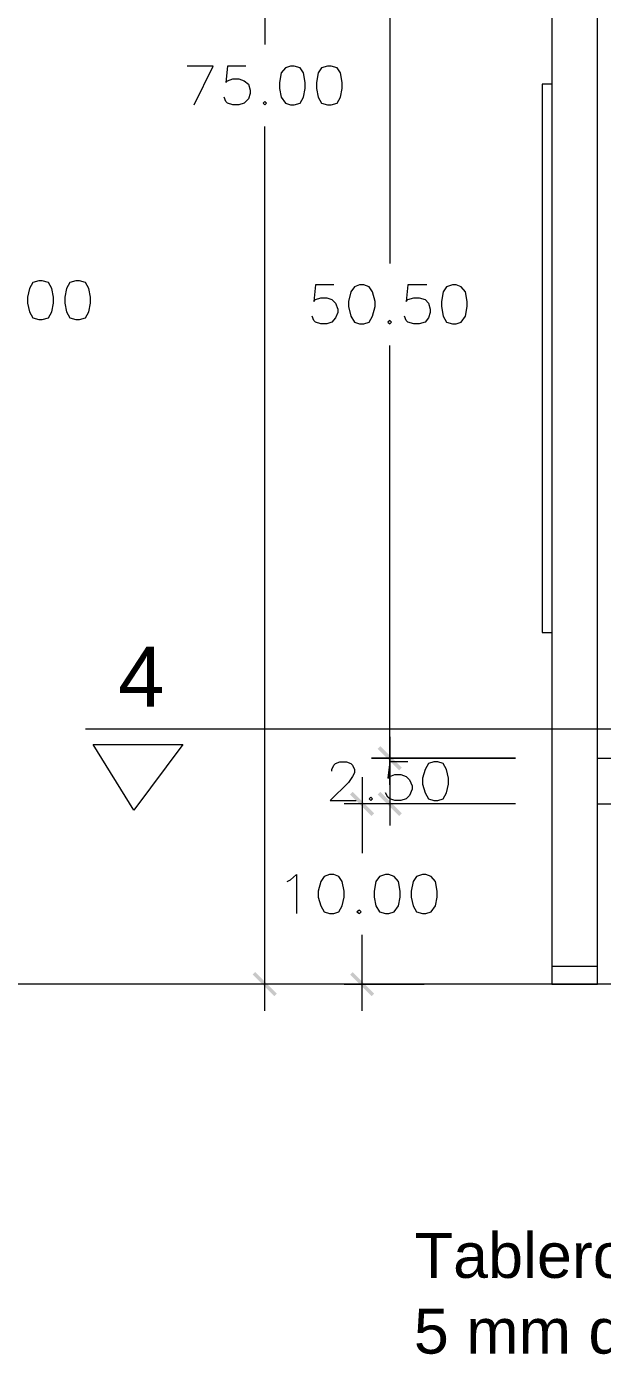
# Model space of a CAD drawing. Header units: inches. Extents: x 0.21 to 4.55, y 0.23 to 3.12.
# Drawn here: x 2.656 to 2.975, y 1.856 to 2.601 of the extents above; entities that cross this region are included whole.
import ezdxf

# ---------------------------------------------------------------- set-up
doc = ezdxf.new("R2010")
doc.units = ezdxf.units.IN
doc.header["$MEASUREMENT"] = 0
for name, color, linetype in [('PDF_0', 7, 'Continuous'), ('PDF_MESA', 7, 'Continuous'), ('PDF_PROYECCION 2', 7, 'Continuous'), ('PDF_TEXTO', 7, 'Continuous')]:
    doc.layers.add(name, color=color, linetype=linetype)
doc.styles.add('PDF Arial', font='arial.ttf')

msp = doc.modelspace()

# ---------------------------------------------------------------- linework, layer by layer
at = {"layer": 'PDF_0', "lineweight": 5}
for points in [[(2.78773, 2.8337), (2.78773, 2.59095)], [(2.94717, 2.72405), (2.94717, 2.06905), (2.97255, 2.06905), (2.97255, 2.72405)], [(2.85716, 2.714), (2.85716, 2.46933)], [(2.78773, 2.05421), (2.78773, 2.54546)], [(2.85716, 2.17966), (2.85716, 2.42385)], [(2.85716, 2.20647), (2.85716, 2.1945), (2.85716, 2.16912), (2.85716, 2.15715)], [(2.97255, 2.1945), (4.12119, 2.1945)], [(2.84184, 2.18397), (2.84184, 2.14183)], [(2.89163, 2.16912), (2.83178, 2.16912)], [(2.92706, 2.16912), (2.8471, 2.16912)], [(2.97255, 2.16912), (3.32686, 2.16912), (3.32686, 2.06905)], [(2.84184, 2.05421), (2.84184, 2.09635)], [(2.94717, 2.07911), (2.97255, 2.07911)], [(3.03001, 2.06905), (0.43874, 2.06905)], [(2.83178, 2.06905), (2.87631, 2.06905), (2.77768, 2.06905)], [(4.23036, 2.06905), (2.89642, 2.06905)]]:
    msp.add_lwpolyline(points, dxfattribs=at)
at = {"layer": 'PDF_0', "lineweight": 13}
for points in [[(2.74847, 2.55743), (2.75901, 2.57898), (2.74464, 2.57898)], [(2.7772, 2.57898), (2.76714, 2.57898), (2.76619, 2.56988), (2.76714, 2.57084), (2.77002, 2.57179), (2.77337, 2.57179), (2.77624, 2.57084), (2.77864, 2.56892), (2.77959, 2.56557), (2.77959, 2.56365), (2.77864, 2.56078), (2.77624, 2.55839), (2.77337, 2.55743), (2.77002, 2.55743), (2.76714, 2.55839), (2.76619, 2.55935), (2.76523, 2.56174)], [(2.82604, 2.45736), (2.81598, 2.45736), (2.81502, 2.44826), (2.81598, 2.44922), (2.81886, 2.45018), (2.82221, 2.45018), (2.82508, 2.44922), (2.82699, 2.44731), (2.82843, 2.44395), (2.82843, 2.44204), (2.82699, 2.43917), (2.82508, 2.43677), (2.82221, 2.43582), (2.81886, 2.43582), (2.81598, 2.43677), (2.81502, 2.43773), (2.81407, 2.44012)], [(2.87775, 2.45736), (2.86721, 2.45736), (2.86626, 2.44826), (2.86721, 2.44922), (2.87057, 2.45018), (2.87344, 2.45018), (2.87679, 2.44922), (2.87871, 2.44731), (2.87966, 2.44395), (2.87966, 2.44204), (2.87871, 2.43917), (2.87679, 2.43677), (2.87344, 2.43582), (2.87057, 2.43582), (2.86721, 2.43677), (2.86626, 2.43773), (2.8653, 2.44012)], [(2.82508, 2.18732), (2.82508, 2.18828), (2.82604, 2.19067), (2.82699, 2.19163), (2.82939, 2.19258), (2.83322, 2.19258), (2.83561, 2.19163), (2.83657, 2.19067), (2.83753, 2.18828), (2.83753, 2.18636), (2.83657, 2.18445), (2.83418, 2.18109), (2.82412, 2.17104), (2.83849, 2.17104)], [(2.86721, 2.19258), (2.85716, 2.19258), (2.8562, 2.18349), (2.85716, 2.18445), (2.86003, 2.1854), (2.86338, 2.1854), (2.86626, 2.18445), (2.86817, 2.18253), (2.86961, 2.17918), (2.86961, 2.17726), (2.86817, 2.17391), (2.86626, 2.172), (2.86338, 2.17104), (2.86003, 2.17104), (2.85716, 2.172), (2.8562, 2.17295), (2.85477, 2.17535)], [(2.80018, 2.12603), (2.8021, 2.12699), (2.80545, 2.12986), (2.80545, 2.10832)]]:
    msp.add_lwpolyline(points, dxfattribs=at)
for points in [[(2.8021, 2.57898), (2.79922, 2.57802), (2.79683, 2.57515), (2.79587, 2.56988), (2.79587, 2.56653), (2.79683, 2.56174), (2.79922, 2.55839), (2.8021, 2.55743), (2.80401, 2.55743), (2.80736, 2.55839), (2.80928, 2.56174), (2.81024, 2.56653), (2.81024, 2.56988), (2.80928, 2.57515), (2.80736, 2.57802), (2.80401, 2.57898)], [(2.82269, 2.57898), (2.81933, 2.57802), (2.81742, 2.57515), (2.81646, 2.56988), (2.81646, 2.56653), (2.81742, 2.56174), (2.81933, 2.55839), (2.82269, 2.55743), (2.8246, 2.55743), (2.82795, 2.55839), (2.82987, 2.56174), (2.83083, 2.56653), (2.83083, 2.56988), (2.82987, 2.57515), (2.82795, 2.57802), (2.8246, 2.57898)], [(2.78773, 2.55935), (2.78678, 2.55839), (2.78773, 2.55743), (2.78869, 2.55839)], [(2.66229, 2.45976), (2.65894, 2.4588), (2.65702, 2.45545), (2.65606, 2.45066), (2.65606, 2.44731), (2.65702, 2.44252), (2.65894, 2.43917), (2.66229, 2.43821), (2.6642, 2.43821), (2.66755, 2.43917), (2.66947, 2.44252), (2.67043, 2.44731), (2.67043, 2.45066), (2.66947, 2.45545), (2.66755, 2.4588), (2.6642, 2.45976)], [(2.68288, 2.45976), (2.67952, 2.4588), (2.67761, 2.45545), (2.67665, 2.45066), (2.67665, 2.44731), (2.67761, 2.44252), (2.67952, 2.43917), (2.68288, 2.43821), (2.68479, 2.43821), (2.68814, 2.43917), (2.69006, 2.44252), (2.69102, 2.44731), (2.69102, 2.45066), (2.69006, 2.45545), (2.68814, 2.4588), (2.68479, 2.45976)], [(2.8404, 2.45736), (2.83753, 2.4564), (2.83561, 2.45353), (2.83418, 2.44826), (2.83418, 2.44539), (2.83561, 2.44012), (2.83753, 2.43677), (2.8404, 2.43582), (2.8428, 2.43582), (2.84567, 2.43677), (2.84758, 2.44012), (2.84902, 2.44539), (2.84902, 2.44826), (2.84758, 2.45353), (2.84567, 2.4564), (2.8428, 2.45736)], [(2.89211, 2.45736), (2.88876, 2.4564), (2.88684, 2.45353), (2.88589, 2.44826), (2.88589, 2.44539), (2.88684, 2.44012), (2.88876, 2.43677), (2.89211, 2.43582), (2.89403, 2.43582), (2.8969, 2.43677), (2.89929, 2.44012), (2.90025, 2.44539), (2.90025, 2.44826), (2.89929, 2.45353), (2.8969, 2.4564), (2.89403, 2.45736)], [(2.85716, 2.43773), (2.8562, 2.43677), (2.85716, 2.43582), (2.85812, 2.43677)], [(2.88158, 2.19258), (2.87871, 2.19163), (2.87679, 2.18828), (2.87535, 2.18349), (2.87535, 2.18014), (2.87679, 2.17535), (2.87871, 2.172), (2.88158, 2.17104), (2.88397, 2.17104), (2.88684, 2.172), (2.88876, 2.17535), (2.88972, 2.18014), (2.88972, 2.18349), (2.88876, 2.18828), (2.88684, 2.19163), (2.88397, 2.19258)], [(2.84663, 2.17295), (2.84567, 2.172), (2.84663, 2.17104), (2.84758, 2.172)], [(2.82364, 2.12986), (2.82077, 2.1289), (2.81886, 2.12603), (2.81742, 2.12076), (2.81742, 2.11741), (2.81886, 2.11263), (2.82077, 2.10927), (2.82364, 2.10832), (2.82604, 2.10832), (2.82891, 2.10927), (2.83083, 2.11263), (2.83178, 2.11741), (2.83178, 2.12076), (2.83083, 2.12603), (2.82891, 2.1289), (2.82604, 2.12986)], [(2.85477, 2.12986), (2.85141, 2.1289), (2.8495, 2.12603), (2.84854, 2.12076), (2.84854, 2.11741), (2.8495, 2.11263), (2.85141, 2.10927), (2.85477, 2.10832), (2.85668, 2.10832), (2.85955, 2.10927), (2.86195, 2.11263), (2.8629, 2.11741), (2.8629, 2.12076), (2.86195, 2.12603), (2.85955, 2.1289), (2.85668, 2.12986)], [(2.87535, 2.12986), (2.872, 2.1289), (2.87009, 2.12603), (2.86913, 2.12076), (2.86913, 2.11741), (2.87009, 2.11263), (2.872, 2.10927), (2.87535, 2.10832), (2.87727, 2.10832), (2.88014, 2.10927), (2.88254, 2.11263), (2.88349, 2.11741), (2.88349, 2.12076), (2.88254, 2.12603), (2.88014, 2.1289), (2.87727, 2.12986)], [(2.8404, 2.11023), (2.83896, 2.10927), (2.8404, 2.10832), (2.84136, 2.10927)]]:
    msp.add_lwpolyline(points, close=True, dxfattribs=at)
at = {"layer": 'PDF_0', "lineweight": 5}
for points in [[(2.69245, 2.20216), (2.74225, 2.20216), (2.71496, 2.16577)], [(2.8471, 2.1945), (2.92706, 2.1945)]]:
    msp.add_lwpolyline(points, close=True, dxfattribs=at)
at = {"layer": 'PDF_0', "transparency": 33554559}
for points in [[(2.85189, 2.2012), (2.85046, 2.19977), (2.86386, 2.18923)], [(2.85189, 2.2012), (2.85046, 2.19977), (2.86386, 2.18923)], [(2.85046, 2.19977), (2.86386, 2.18923), (2.86243, 2.1878)], [(2.85046, 2.19977), (2.86386, 2.18923), (2.86243, 2.1878)], [(2.84854, 2.16386), (2.83513, 2.17439), (2.83657, 2.17583)], [(2.8471, 2.16242), (2.84854, 2.16386), (2.83513, 2.17439)], [(2.86386, 2.16386), (2.85046, 2.17439), (2.85189, 2.17583)], [(2.86243, 2.16242), (2.86386, 2.16386), (2.85046, 2.17439)], [(2.78247, 2.07576), (2.78103, 2.07432), (2.79444, 2.06379)], [(2.78103, 2.07432), (2.79444, 2.06379), (2.793, 2.06235)], [(2.83657, 2.07576), (2.83513, 2.07432), (2.84854, 2.06379)], [(2.83513, 2.07432), (2.84854, 2.06379), (2.8471, 2.06235)]]:
    msp.add_solid(points, dxfattribs=at)
at = {"layer": 'PDF_MESA', "lineweight": 5}
msp.add_lwpolyline([(2.68814, 2.21078), (3.05586, 2.21078)], dxfattribs=at)
at = {"layer": 'PDF_PROYECCION 2', "lineweight": 5}
msp.add_lwpolyline([(2.94717, 2.56892), (2.94191, 2.56892), (2.94191, 2.2644), (2.94717, 2.2644)], dxfattribs=at)

# ---------------------------------------------------------------- texts
at = {"layer": 'PDF_TEXTO', "attachment_point": 7, "style": 'PDF Arial'}
for s, insert, char_height in [('4', (2.70634, 2.22323), 0.03318), ('Tablero de Polipropileno de', (2.87104, 1.89837), 0.0249902), ('5 mm de espesor y 2.50 a 3.00 cm', (2.87057, 1.8563), 0.0249902)]:
    msp.add_mtext(s, dxfattribs=dict(at, insert=insert, char_height=char_height))

doc.saveas('drawing.dxf')
